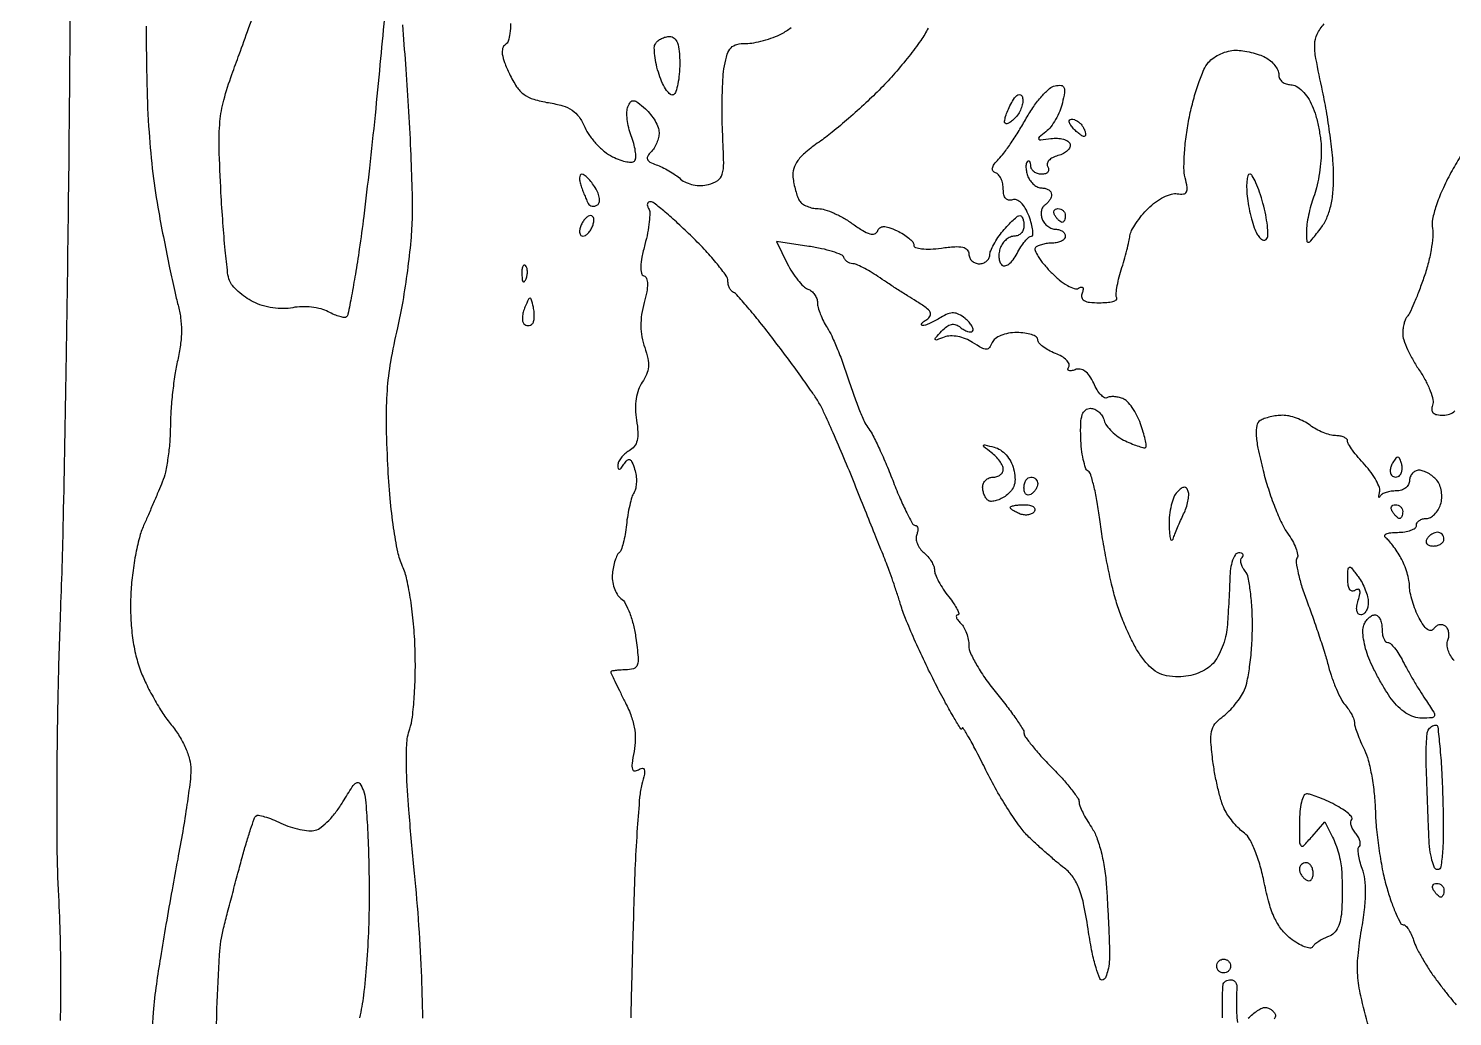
# Model space of a CAD drawing. Extents: x 0 to 102, y 0 to 135.
# Drawn here: x 67.63 to 85.13, y 98.62 to 110.76 of the extents above; entities that cross this region are included whole.
import ezdxf

# ---------------------------------------------------------------- set-up
doc = ezdxf.new("R2010")
doc.units = 0
doc.header["$MEASUREMENT"] = 0

msp = doc.modelspace()

# ---------------------------------------------------------------- linework, layer by layer
for points in [[(30.835569, 68.0607, 0.000004), (30.856286, 64.932268, 0.000002), (30.883525, 60.825814, 0.000002), (30.912326, 56.488502, 0.000002), (30.938318, 52.5789, -0.000116)], [(68.023936, 98.566149, 0.006196), (68.029837, 99.049508, 0.006154), (68.023153, 99.584579, 0.007021), (68.003268, 100.096277, -0.011046), (67.984263, 100.713251, -0.003748), (67.98318, 101.610968, -0.003725), (67.996812, 102.603184, -0.004276), (68.02499, 103.5504, 0.004266), (68.060269, 104.735459, 0.001196), (68.09516, 106.58754, 0.001206), (68.124556, 108.682187, 0.00127), (68.143256, 110.7414, -0.000256), (68.159146, 112.994377, -0.00015)], [(31.042661, 24.1956, 0.000001), (31.037549, 23.023692, 0.000001), (31.032419, 21.846099, 0.000001), (31.02793, 20.814404, 0.000005)], [(72.003955, 110.882449, 0.002277), (71.949477, 110.313796, -0.002726), (71.889198, 109.690503, -0.002371), (71.81939, 109.038143, -0.002385), (71.750601, 108.44838, -0.007022), (71.695662, 108.043682, -0.003664), (71.647267, 107.736574, -0.005645), (71.600467, 107.471754, -0.00211), (71.556851, 107.245484, -0.148771), (71.538978, 107.211978, -0.234578), (71.513328, 107.203347, -0.033873), (71.457636, 107.214867, -0.032496), (71.388988, 107.238892, -0.022447), (71.31471, 107.274454, 0.060792), (71.225145, 107.309189, 0.033573), (71.109522, 107.330397, 0.032944), (70.98768, 107.336302, 0.045019), (70.878486, 107.324527, -0.049739), (70.761748, 107.31305, -0.036846), (70.632352, 107.32278, -0.036513), (70.504288, 107.351647, -0.045669), (70.391473, 107.39749, -0.032523), (70.296679, 107.454606, -0.030786), (70.208245, 107.524503, -0.032252), (70.137898, 107.596197, -0.086471), (70.101326, 107.657358, -0.063407), (70.078326, 107.751441, -0.004116), (70.048828, 108.03165, -0.005943), (70.02031, 108.367274, -0.004394), (69.996444, 108.739137, -0.006721), (69.973391, 109.289468, -0.030161), (69.983663, 109.611568, -0.042211), (70.030849, 109.876042, -0.022829), (70.130709, 110.1915, 0.00087), (70.219921, 110.435529, 0.000391), (70.336298, 110.75637, 0.000387), (70.458736, 111.095566, 0.000527)], [(69.077326, 110.7837, 0.00609), (69.08533, 110.068292, 0.010938), (69.111884, 109.48176, 0.012909), (69.159267, 108.97337, 0.015605), (69.230865, 108.4995, 0.003008), (69.296322, 108.153895, 0.003168), (69.364848, 107.815033, 0.003031), (69.427566, 107.52354, 0.014247), (69.469366, 107.3574, -0.037535), (69.500516, 107.203683, -0.033028), (69.510148, 107.040261, -0.030829), (69.498154, 106.866199, -0.024425), (69.464519, 106.6806, 0.019229), (69.430458, 106.503175, 0.010367), (69.401491, 106.282431, 0.010311), (69.381254, 106.055967, 0.015953), (69.374068, 105.859731, -0.018818), (69.366195, 105.673854, -0.016163), (69.344264, 105.479351, -0.016463), (69.312799, 105.303981, -0.044211), (69.275511, 105.182931, -0.003235), (69.229119, 105.07123, -0.001564), (69.168368, 104.928831, -0.00155), (69.104137, 104.780835, -0.002228), (69.046263, 104.6502, 0.043087), (68.993469, 104.498724, 0.016282), (68.945219, 104.279546, 0.015986), (68.907942, 104.036448, 0.018784), (68.888709, 103.8042, 0.019214), (68.886975, 103.542777, 0.023028), (68.906109, 103.297446, 0.024794), (68.945474, 103.072794, 0.03274), (69.004591, 102.8736, 0.024543), (69.075871, 102.706422, 0.015436), (69.174521, 102.518302, 0.015492), (69.283303, 102.338798, 0.02725), (69.385533, 102.198674, -0.032609), (69.483969, 102.060673, -0.035618), (69.560431, 101.914939, -0.038556), (69.609658, 101.77349, -0.064514), (69.625835, 101.648774, -0.03124), (69.616606, 101.50089, -0.005254), (69.578329, 101.219692, -0.005732), (69.526008, 100.889743, -0.005063), (69.464063, 100.5471, 0.00291), (69.394795, 100.173147, 0.001996), (69.320359, 99.74805, 0.002012), (69.251947, 99.338039, 0.004083), (69.202074, 99.014931, 0.016622), (69.162932, 98.666084, 0.00575), (69.128996, 98.160307, 0.005705)], [(72.475801, 98.594397, 0.007597), (72.459668, 99.172948, 0.007151), (72.423022, 99.810945, 0.006864), (72.367759, 100.456438, -0.004097), (72.303939, 101.156304, -0.012893), (72.277094, 101.627102, -0.017727), (72.278494, 101.954462, -0.073273), (72.314998, 102.148438, 0.053851), (72.348269, 102.294009, 0.012502), (72.371387, 102.54432, 0.012761), (72.383495, 102.835389, 0.012186), (72.381034, 103.13121, 0.013837), (72.362398, 103.439575, 0.015819), (72.327129, 103.732891, 0.016688), (72.280439, 103.982833, 0.050972), (72.226248, 104.14641, -0.055044), (72.168766, 104.324763, -0.014716), (72.117546, 104.618952, -0.013625), (72.075339, 104.982128, -0.009437), (72.046592, 105.394641, -0.008886), (72.029298, 105.919622, -0.021718), (72.040228, 106.30613, -0.024578), (72.083313, 106.660923, -0.014772), (72.167407, 107.076769, 0.014746), (72.233139, 107.401726, 0.009705), (72.290412, 107.778923, 0.009767), (72.331876, 108.148442, 0.018539), (72.348373, 108.447328, 0.01163), (72.346659, 108.777244, 0.003816), (72.329131, 109.262759, 0.003799), (72.301461, 109.801495, 0.004288), (72.266522, 110.3184, -0.000582), (72.230371, 110.800117, -0.000805)], [(73.554149, 110.815751, -0.036695), (73.545774, 110.694503, -0.041511), (73.524282, 110.600727, -0.17716), (73.489683, 110.55605, 0.192065), (73.456895, 110.511093, 0.097608), (73.452914, 110.440095, 0.057234), (73.479205, 110.338377, 0.019427), (73.539649, 110.197819, 0.03455), (73.629068, 110.039465, 0.088567), (73.719385, 109.9444, 0.086839), (73.838136, 109.885403, 0.032332), (74.020522, 109.844003, -0.030353), (74.195166, 109.805087, -0.078643), (74.311702, 109.750664, -0.090792), (74.395889, 109.668217, -0.050557), (74.46667, 109.542778, 0.051145), (74.525036, 109.439623, 0.033812), (74.611227, 109.334056, 0.033956), (74.710087, 109.241845, 0.054578), (74.806797, 109.179354, 0.030141), (74.898804, 109.139979, 0.045063), (74.983399, 109.118014, 0.055038), (75.04984, 109.114422, 0.245052), (75.082352, 109.133761, 0.145516), (75.093713, 109.175696, 0.030662), (75.087142, 109.25215, 0.029712), (75.068088, 109.343134, 0.024372), (75.037352, 109.43759, -0.031681), (75.006925, 109.535959, -0.030486), (74.988696, 109.638653, -0.031947), (74.983995, 109.730988, -0.08858), (74.996211, 109.794605, -0.072274), (75.02859, 109.852396, -0.267082), (75.06576, 109.867841, -0.13571), (75.117421, 109.846125, -0.016966), (75.211164, 109.766904, -0.040764), (75.275233, 109.698645, -0.037441), (75.329416, 109.619007, -0.039573), (75.366786, 109.540337, -0.091344), (75.3786, 109.476208, -0.059416), (75.371384, 109.415696, -0.039027), (75.349593, 109.348914, -0.039009), (75.317668, 109.286281, -0.059075), (75.279853, 109.238293, 0.061378), (75.240033, 109.18728, 0.235456), (75.236997, 109.148289, 0.177965), (75.267371, 109.114824, 0.034634), (75.343303, 109.081614, -0.029703), (75.415415, 109.050918, -0.017126), (75.498422, 109.005993, -0.017073), (75.578949, 108.955004, -0.027277), (75.643602, 108.905532, 0.073205), (75.713361, 108.861646, 0.055324), (75.799803, 108.834445, 0.053368), (75.893529, 108.826205, 0.0568), (75.984855, 108.838371, 0.082609), (76.099039, 108.8881, 0.181496), (76.154785, 108.963582, 0.074748), (76.172772, 109.103543, 0.006811), (76.160428, 109.455829, -0.009757), (76.15352, 109.692872, -0.008979), (76.155553, 109.936666, -0.009012), (76.165187, 110.153907, -0.029138), (76.182558, 110.29725, -0.030775), (76.217478, 110.439704, -0.115144), (76.263855, 110.51864, -0.144424), (76.333968, 110.559107, -0.059216), (76.444135, 110.5722, 0.043264), (76.541703, 110.580658, 0.022614), (76.660873, 110.607078, 0.022317), (76.781503, 110.645455, 0.031678), (76.884451, 110.690933, 0.046861), (77.000222, 110.765624, 0.011889)], [(78.685224, 110.75918, -0.034497), (78.594368, 110.609437, -0.012993), (78.447834, 110.412758, -0.012799), (78.276725, 110.206237, -0.015211), (78.104544, 110.020639, -0.010894), (77.919233, 109.840706, -0.008245), (77.708423, 109.651137, -0.008346), (77.504497, 109.479647, -0.019129), (77.344016, 109.359094, 0.021821), (77.182447, 109.236358, 0.059086), (77.083501, 109.132144, 0.085609), (77.033234, 109.033344, 0.102652), (77.023329, 108.929671, 0.022142), (77.035851, 108.848793, 0.018973), (77.055987, 108.765001, 0.019397), (77.08015, 108.690228, 0.050599), (77.104825, 108.639466, 0.101525), (77.140107, 108.602041, 0.051994), (77.196697, 108.570489, 0.048625), (77.264219, 108.549042, 0.052642), (77.332819, 108.5418, -0.077706), (77.415134, 108.52893, -0.026615), (77.528318, 108.485885, -0.025709), (77.650139, 108.424304, -0.026997), (77.762948, 108.35145, 0.019587), (77.883186, 108.271251, 0.064892), (77.969889, 108.232587, 0.136661), (78.027493, 108.231537, 0.24954), (78.061218, 108.262487, -0.133025), (78.090253, 108.304592, -0.169416), (78.134003, 108.321408, -0.092106), (78.200392, 108.311212, -0.022867), (78.302896, 108.270057, -0.030777), (78.381718, 108.228109, -0.039168), (78.448316, 108.179665, -0.043458), (78.495183, 108.13198, -0.174202), (78.5088, 108.094081, 0.325166), (78.530413, 108.064361, 0.051303), (78.605379, 108.048324, 0.039332), (78.713781, 108.045113, 0.021083), (78.8472, 108.057311, -0.016061), (79.014002, 108.074251, -0.070833), (79.112307, 108.067128, -0.155348), (79.16505, 108.036789, -0.187286), (79.1856, 107.98385, 0.105938), (79.195317, 107.938503, 0.099316), (79.222877, 107.899912, 0.096179), (79.264057, 107.874043, 0.092542), (79.3125, 107.865, 0.081531), (79.361182, 107.872991, 0.089882), (79.40295, 107.896064, 0.097771), (79.431405, 107.930408, 0.118138), (79.442215, 107.97075, -0.092795), (79.453657, 108.023997, -0.025726), (79.490849, 108.101351, -0.02504), (79.542839, 108.186211, -0.023884), (79.603825, 108.26685, -0.014356), (79.668286, 108.339758, -0.01966), (79.73063, 108.401285, -0.016778), (79.784906, 108.447553, -0.169695), (79.812511, 108.4572, -0.229223), (79.831621, 108.447953, -0.073858), (79.847745, 108.419923, -0.056263), (79.858754, 108.378897, -0.037458), (79.8624, 108.3303, -0.091732), (79.853437, 108.281855, -0.095925), (79.827782, 108.240677, -0.099462), (79.789515, 108.21312, -0.106859), (79.744551, 108.2034, 0.10561), (79.695457, 108.192913, 0.066608), (79.645421, 108.161968, 0.062433), (79.602068, 108.116279, 0.067116), (79.572578, 108.062353, 0.056778), (79.557246, 108.003045, 0.056043), (79.55555, 107.941541, 0.061197), (79.566959, 107.887118, 0.114627), (79.590616, 107.849144, 0.256088), (79.627147, 107.838481, 0.108094), (79.675072, 107.86062, 0.069211), (79.727851, 107.913495, 0.038742), (79.776885, 107.990191, -0.021381), (79.825183, 108.071843, -0.029041), (79.875966, 108.14077, -0.029022), (79.92279, 108.190925, -0.192761), (79.953947, 108.2034, 0.387489), (79.971996, 108.219859, 0.053122), (79.971215, 108.275446, 0.038938), (79.955336, 108.354583, 0.021268), (79.924326, 108.448664, 0.037563), (79.879072, 108.545792, 0.069732), (79.826534, 108.614852, 0.100123), (79.772001, 108.650707, 0.189329), (79.720175, 108.651113, -0.126406), (79.674049, 108.645788, -0.181658), (79.638244, 108.66516, -0.127891), (79.615764, 108.710415, -0.051708), (79.6086, 108.779499, 0.052358), (79.601475, 108.847354, 0.058035), (79.58042, 108.909803, 0.066047), (79.549398, 108.957882, 0.136875), (79.51267, 108.982677, -0.158874), (79.481272, 109.005901, -0.213564), (79.4744, 109.040154, -0.109405), (79.496642, 109.087309, -0.03169), (79.550136, 109.14805, 0.037255), (79.615063, 109.223447, 0.010309), (79.705375, 109.351074, 0.010351), (79.801959, 109.500273, 0.010667), (79.891288, 109.651873, -0.024563), (79.981599, 109.79584, -0.028974), (80.081123, 109.92216, -0.0299), (80.175878, 110.016987, -0.132635), (80.245795, 110.051824, -0.071474), (80.318859, 110.055908, -0.278758), (80.353897, 110.030329, -0.141542), (80.360861, 109.970181, -0.017754), (80.334343, 109.840324, -0.039307), (80.301526, 109.739792, -0.031052), (80.251107, 109.637042, -0.031954), (80.191896, 109.54709, -0.064947), (80.13272, 109.48676, 0.008951), (80.048156, 109.417923, 0.390236), (80.045513, 109.396973, 0.272405), (80.068581, 109.386663, 0.006189), (80.192936, 109.40216, -0.045337), (80.273255, 109.405836, -0.05801), (80.346293, 109.393993, -0.070094), (80.401741, 109.369457, -0.17289), (80.429046, 109.335122, -0.18711), (80.42743, 109.295249, -0.099513), (80.398761, 109.254126, -0.075363), (80.347282, 109.217903, -0.051784), (80.280347, 109.192766, 0.052966), (80.214819, 109.16798, 0.091429), (80.168554, 109.132824, 0.133411), (80.148314, 109.093312, 0.192764), (80.154981, 109.055094, -0.127198), (80.165617, 109.020774, -0.189138), (80.155649, 108.991324, -0.147197), (80.125235, 108.971472, -0.071618), (80.078893, 108.9648, -0.073205), (80.028495, 108.972219, -0.087759), (79.985744, 108.993793, -0.10055), (79.957164, 109.025861, -0.132648), (79.947, 109.0635, 0.043621), (79.943948, 109.098413, 0.12791), (79.933989, 109.120196, 0.257891), (79.919425, 109.12606, 0.167382), (79.902709, 109.117909, 0.160901), (79.889328, 109.091327, 0.04919), (79.887097, 109.045794, 0.043552), (79.894607, 108.991073, 0.035758), (79.91176, 108.934609, 0.068054), (79.940953, 108.881463, 0.062725), (79.984051, 108.836434, 0.066683), (80.033914, 108.805941, 0.104296), (80.082951, 108.7956, -0.065754), (80.128003, 108.78965, -0.083055), (80.166182, 108.772215, -0.099164), (80.191719, 108.746351, -0.146367), (80.2008, 108.715993, -0.086394), (80.194855, 108.681846, -0.053381), (80.177034, 108.645082, -0.051591), (80.150843, 108.611414, -0.063334), (80.119895, 108.586384, 0.126981), (80.092584, 108.557913, 0.081026), (80.076755, 108.514588, 0.072258), (80.074484, 108.463404, 0.066719), (80.086646, 108.412191, 0.075703), (80.113673, 108.364715, 0.064693), (80.154921, 108.324481, 0.066829), (80.203537, 108.297269, 0.094485), (80.252151, 108.288, -0.070083), (80.297191, 108.281656, -0.085896), (80.335382, 108.263149, -0.100138), (80.360916, 108.235661, -0.138107), (80.37, 108.2034, -0.177615), (80.358157, 108.171114, -0.092341), (80.324439, 108.143651, -0.072432), (80.274241, 108.125058, -0.05258), (80.2149, 108.1188, 0.031676), (80.151525, 108.114781, 0.031946), (80.08935, 108.102789, 0.033689), (80.036824, 108.08528, 0.099398), (80.005295, 108.064295, 0.309193), (79.998542, 108.028345, 0.036067), (80.038816, 107.952141, 0.033263), (80.105926, 107.859082, 0.02071), (80.19595, 107.759033, 0.027794), (80.296441, 107.667071, 0.039847), (80.395642, 107.598344, 0.045524), (80.480693, 107.558797, 0.228306), (80.531486, 107.564133, -0.073317), (80.564623, 107.578425, -0.307806), (80.584043, 107.571634, -0.210999), (80.589603, 107.546922, -0.042984), (80.57689, 107.502794, 0.149709), (80.573232, 107.450009, 0.210849), (80.601168, 107.41277, 0.103151), (80.66855, 107.391484, 0.025109), (80.785638, 107.3856, 0.021828), (80.88047, 107.389742, 0.043816), (80.954215, 107.402771, 0.073221), (80.997971, 107.421718, 0.413851), (81.00323, 107.444055, -0.159435), (80.993971, 107.482328, -0.019224), (81.004259, 107.569644, -0.021305), (81.025498, 107.675325, -0.016026), (81.057465, 107.789505, 0.006778), (81.093316, 107.908999, 0.006562), (81.126319, 108.030707, 0.006502), (81.152556, 108.13854, 0.02392), (81.164969, 108.207605, -0.087827), (81.185193, 108.271797, -0.026101), (81.23762, 108.360743, -0.025308), (81.308072, 108.456282, -0.024854), (81.38822, 108.54482, -0.039332), (81.478339, 108.621775, -0.040538), (81.578526, 108.682805, -0.043898), (81.673716, 108.720642, -0.115112), (81.746642, 108.725125, 0.062851), (81.822761, 108.721905, 0.263762), (81.859179, 108.746768, 0.155522), (81.867573, 108.803297, 0.02119), (81.843112, 108.921818, -0.062047), (81.828442, 109.041496, -0.016777), (81.835238, 109.232761, -0.016716), (81.857699, 109.451129, -0.016625), (81.894727, 109.667907, -0.016112), (81.945239, 109.879215, -0.017456), (82.008107, 110.081184, -0.017206), (82.073701, 110.249757, -0.076631), (82.129804, 110.33955, -0.06656), (82.193603, 110.396238, -0.043421), (82.279846, 110.44411, -0.043151), (82.373926, 110.476725, -0.061943), (82.461374, 110.4876, -0.035281), (82.551399, 110.48124, -0.02321), (82.653482, 110.461874, -0.023368), (82.751562, 110.433606, -0.041036), (82.828962, 110.400023, -0.053689), (82.891551, 110.357326, -0.051633), (82.944531, 110.30177, -0.055878), (82.980694, 110.242369, -0.109236), (82.9926, 110.188523, 0.119119), (83.004023, 110.141257, 0.10066), (83.036236, 110.101003, 0.092233), (83.084413, 110.073971, 0.082027), (83.141148, 110.0646, -0.135694), (83.207526, 110.046248, -0.059846), (83.280117, 109.990022, -0.051707), (83.349061, 109.9063, -0.042239), (83.404834, 109.804486, -0.036017), (83.448682, 109.682364, -0.020334), (83.484886, 109.52916, -0.020214), (83.508968, 109.370849, -0.031096), (83.515667, 109.232473, -0.023088), (83.507457, 109.095732, -0.016069), (83.486136, 108.942519, -0.016246), (83.456103, 108.796531, -0.031995), (83.421181, 108.68338, 0.022434), (83.386782, 108.579039, 0.016839), (83.358043, 108.461564, 0.017108), (83.338482, 108.348983, 0.037016), (83.332881, 108.261343, 0.012943), (83.337097, 108.144473, 0.442633), (83.356423, 108.12899, 0.185146), (83.388353, 108.147448, 0.004178), (83.5002, 108.288, 0.056509), (83.573818, 108.407831, 0.044885), (83.625688, 108.550687, 0.038828), (83.656707, 108.720217, 0.024726), (83.667519, 108.920567, 0.0235), (83.658746, 109.126759, 0.009477), (83.628236, 109.406932, 0.009353), (83.583951, 109.70783, 0.011709), (83.531149, 109.984993, -0.00562), (83.449321, 110.387773, -0.053032), (83.43468, 110.563276, -0.111455), (83.464801, 110.683888, -0.060417), (83.549951, 110.811776, -0.030977)], [(85.22359, 109.180752, 0.016046), (85.108945, 108.985392, 0.018173), (85.002823, 108.772405, 0.026495), (84.926427, 108.577138, 0.029907), (84.882523, 108.412205, 0.096266), (84.881571, 108.299161, -0.069029), (84.886348, 108.194665, -0.020659), (84.865081, 108.036273, -0.020285), (84.826188, 107.858472, -0.020675), (84.773217, 107.68555, -0.007234), (84.713378, 107.523171, -0.009565), (84.653939, 107.377186, -0.007299), (84.600391, 107.257403, -0.087827), (84.571539, 107.216139, 0.096021), (84.549939, 107.184153, 0.034575), (84.531891, 107.132034, 0.032761), (84.519541, 107.070714, 0.033324), (84.5154, 107.008657, 0.084522), (84.528696, 106.930567, 0.022125), (84.57618, 106.812207, 0.021829), (84.643112, 106.680252, 0.020793), (84.72231, 106.552415, -0.026836), (84.798079, 106.426747, -0.032488), (84.854704, 106.301284, -0.034283), (84.887282, 106.192301, -0.148154), (84.882459, 106.125658, 0.100516), (84.873528, 106.07237, 0.198273), (84.890956, 106.033942, 0.142983), (84.936457, 106.010857, 0.0464), (85.012337, 106.0038, 0.083405), (85.09203, 106.017187, 0.100333), (85.157357, 106.055713, 0.091024)], [(84.09632, 98.491275, -0.011413), (84.001435, 98.868917, -0.037663), (83.963601, 99.122612, -0.042938), (83.966721, 99.361196, -0.018381), (84.009878, 99.677381, 0.014303), (84.046225, 99.928384, 0.02596), (84.059341, 100.135306, 0.031981), (84.050489, 100.303583, 0.061786), (84.0185, 100.434357, -0.024785), (83.989723, 100.523043, -0.033484), (83.973204, 100.605698, -0.035405), (83.9692, 100.672867, -0.195992), (83.982957, 100.705557, 0.192705), (83.994627, 100.732806, 0.075638), (83.989354, 100.774082, 0.060071), (83.969099, 100.822249, 0.043694), (83.93599, 100.87009, -0.044127), (83.902917, 100.917965, -0.060494), (83.882764, 100.966236, -0.07612), (83.877657, 101.007655, -0.191323), (83.889496, 101.035096, 0.373204), (83.89148, 101.062991, 0.051827), (83.848775, 101.109114, 0.039029), (83.776666, 101.163057, 0.021754), (83.681463, 101.217662, 0.012815), (83.576382, 101.268632, 0.01473), (83.473546, 101.311691, 0.013904), (83.384787, 101.343015, 0.078023), (83.335201, 101.3508, 0.294441), (83.300835, 101.328641, 0.044489), (83.272485, 101.247593, 0.038052), (83.252829, 101.134102, 0.023861), (83.2464, 100.999455, 0.003981), (83.248305, 100.76015, 0.182679), (83.266112, 100.715214, 0.433746), (83.298985, 100.714767, 0.012864), (83.402475, 100.828067), (83.558551, 101.008024), (83.653967, 100.819862, -0.031024), (83.691661, 100.732486, -0.018657), (83.725898, 100.624844, -0.018651), (83.75204, 100.514846, -0.03077), (83.764849, 100.4202, -0.011601), (83.769868, 100.319489, -0.005469), (83.771907, 100.189282, -0.005416), (83.771073, 100.052829, -0.007604), (83.767157, 99.931095, -0.037718), (83.752081, 99.808898, -0.063485), (83.719138, 99.711118, -0.079254), (83.669807, 99.640527, -0.112779), (83.60595, 99.598866, 0.028457), (83.545689, 99.572649, 0.026189), (83.487041, 99.539098, 0.027131), (83.437973, 99.503603, 0.073904), (83.409054, 99.472108, -0.280445), (83.374872, 99.456484, -0.061149), (83.309198, 99.472574, -0.046941), (83.226512, 99.513152, -0.029128), (83.137712, 99.574989, -0.060958), (83.027365, 99.685974, -0.054949), (82.942515, 99.82407, -0.042814), (82.87463, 100.006862, -0.018943), (82.815336, 100.25768, 0.02056), (82.765937, 100.463668, 0.025998), (82.702764, 100.649027, 0.027189), (82.6346, 100.795785, 0.116506), (82.571355, 100.867728, -0.039658), (82.509411, 100.919581, -0.022054), (82.442213, 100.991645, -0.021877), (82.380247, 101.071057, -0.032845), (82.334081, 101.145817, -0.047214), (82.294418, 101.24144, -0.013767), (82.251669, 101.39513, -0.013703), (82.212857, 101.571711, -0.014269), (82.184365, 101.747792, -0.013743), (82.159475, 101.985333, -0.06866), (82.167512, 102.118707, -0.114739), (82.209071, 102.210346, -0.075069), (82.292984, 102.291176, 0.038508), (82.363695, 102.349991, 0.022106), (82.439795, 102.430735, 0.021986), (82.509509, 102.519159, 0.033955), (82.560835, 102.601798, 0.071431), (82.60096, 102.713353, 0.016315), (82.634987, 102.911544, 0.016554), (82.659399, 103.144758, 0.015447), (82.669067, 103.384533, 0.014882), (82.664305, 103.618455, 0.018809), (82.645349, 103.833977, 0.017127), (82.616945, 104.010442, 0.125371), (82.58054, 104.087118, -0.050853), (82.54867, 104.134604, -0.06661), (82.530453, 104.183523, -0.082362), (82.52792, 104.226354, -0.17169), (82.542134, 104.256134, 0.113033), (82.555411, 104.277298, 0.253554), (82.552455, 104.295448, 0.172529), (82.533093, 104.307885, 0.057388), (82.4991, 104.3118, 0.255147), (82.459691, 104.29029, 0.060945), (82.426085, 104.22068, 0.046771), (82.40173, 104.118765, 0.027975), (82.391126, 103.99455, -0.003862), (82.385886, 103.852811, -0.002489), (82.377727, 103.688622, -0.002501), (82.368143, 103.528094, -0.004707), (82.358536, 103.398592, -0.041257), (82.338635, 103.279756, -0.030787), (82.298089, 103.153155, -0.031451), (82.244595, 103.037851, -0.059646), (82.185499, 102.954442, -0.067597), (82.105339, 102.88689, -0.048932), (82.000945, 102.834194, -0.046434), (81.882011, 102.800396, -0.046052), (81.758549, 102.789, -0.047115), (81.614417, 102.802612, -0.080672), (81.501197, 102.843853, -0.074919), (81.40136, 102.921316, -0.035663), (81.297587, 103.047031, -0.034771), (81.218136, 103.176834, -0.015264), (81.13056, 103.358491, -0.015021), (81.049007, 103.557651, -0.019468), (80.986994, 103.744981, -0.014231), (80.933623, 103.952016, -0.007322), (80.878017, 104.213946, -0.007272), (80.82863, 104.485348, -0.010901), (80.794152, 104.723698, 0.012149), (80.763197, 104.933982, 0.017012), (80.724641, 105.119911, 0.013369), (80.683959, 105.269679, 0.171257), (80.650176, 105.315898, -0.165568), (80.619128, 105.357402, -0.024881), (80.591566, 105.459231, -0.025679), (80.570477, 105.587262, -0.019631), (80.560174, 105.72885, -0.016906), (80.560249, 105.906224, -0.071046), (80.578865, 106.010854, -0.14498), (80.617781, 106.067025, -0.170873), (80.678503, 106.0884, -0.104514), (80.731216, 106.07726, -0.075842), (80.781929, 106.044902, -0.072036), (80.822982, 105.996911, -0.077162), (80.847564, 105.940322, 0.094637), (80.878174, 105.876052, 0.041944), (80.940167, 105.804946, 0.03953), (81.020571, 105.738464, 0.042762), (81.10843, 105.687409, 0.014046), (81.195563, 105.649243, 0.021323), (81.273454, 105.621504, 0.017135), (81.337051, 105.604231, 0.259698), (81.358268, 105.610268, 0.241776), (81.365351, 105.632305, 0.013052), (81.351128, 105.706419, 0.017996), (81.327893, 105.796778, 0.011938), (81.29507, 105.898699, 0.034548), (81.250796, 106.002116, 0.035626), (81.193094, 106.097342, 0.038057), (81.131278, 106.171922, 0.109491), (81.075554, 106.208792, 0.03972), (81.021566, 106.224727, 0.039725), (80.965739, 106.231923, 0.042723), (80.916161, 106.230108, 0.108316), (80.882336, 106.218227, -0.285312), (80.850528, 106.2183, -0.066953), (80.807654, 106.253819, -0.04946), (80.761397, 106.315123, -0.030019), (80.718804, 106.395449, 0.040716), (80.667846, 106.486784, 0.087069), (80.612157, 106.544909, 0.120361), (80.552702, 106.569594, 0.13083), (80.49054, 106.562966, -0.037454), (80.442456, 106.548536, -0.159234), (80.412975, 106.551469, -0.327233), (80.403148, 106.568501, -0.111559), (80.412997, 106.597127, 0.241901), (80.416025, 106.635432, 0.096695), (80.385946, 106.680493, 0.066464), (80.327398, 106.725623, 0.04018), (80.248191, 106.763265, -0.032681), (80.165278, 106.801156, -0.042204), (80.095224, 106.846889, -0.047927), (80.046182, 106.89336, -0.181071), (80.0316, 106.932306, 0.252807), (80.013612, 106.965609, 0.06367), (79.956266, 106.993534, 0.049464), (79.873386, 107.01269, 0.032084), (79.775145, 107.019, 0.042364), (79.670829, 107.010146, 0.05436), (79.578263, 106.983731, 0.064158), (79.508049, 106.94402, 0.141311), (79.471214, 106.895281, -0.066782), (79.437647, 106.833803, -0.240925), (79.398953, 106.814399, -0.128163), (79.342518, 106.829591, -0.015538), (79.23199, 106.8972, 0.048798), (79.144209, 106.943181, 0.050033), (79.049907, 106.970811, 0.053787), (78.959395, 106.977846, 0.084325), (78.883042, 106.962515, -0.006976), (78.788447, 106.927722, -0.390747), (78.772571, 106.934556, -0.293781), (78.775609, 106.954361, -0.005391), (78.849971, 107.036712, -0.044959), (78.913551, 107.094266, -0.11262), (78.970322, 107.119723, -0.138074), (79.025068, 107.11549, -0.083699), (79.081894, 107.08306, 0.040607), (79.126266, 107.052415, 0.056725), (79.17045, 107.033215, 0.071397), (79.207948, 107.027392, 0.201902), (79.231989, 107.037189, 0.268504), (79.238474, 107.061493, 0.069849), (79.221968, 107.100173, 0.051752), (79.187443, 107.145946, 0.032121), (79.138475, 107.192205, 0.0495), (79.063055, 107.243119, 0.11407), (78.997453, 107.261115, 0.108237), (78.928392, 107.248899, 0.041911), (78.841478, 107.20426, -0.0169), (78.775032, 107.165822, -0.019019), (78.708668, 107.133549, -0.018625), (78.650571, 107.110524, -0.090281), (78.615698, 107.104895, -0.280038), (78.603318, 107.112763, -0.272854), (78.604417, 107.127561, -0.0762), (78.627215, 107.151594, -0.023778), (78.668008, 107.180234, 0.124254), (78.709785, 107.224279, 0.263448), (78.709627, 107.269774, 0.109106), (78.660497, 107.324014, 0.017752), (78.541108, 107.402566, -0.004189), (78.431148, 107.470715, -0.002509), (78.301584, 107.553436, -0.002512), (78.173453, 107.637064, -0.004367), (78.068076, 107.707928, 0.015078), (77.974378, 107.768064, 0.017932), (77.882399, 107.81886, 0.016934), (77.802665, 107.855898, 0.100585), (77.757876, 107.865, -0.08649), (77.724812, 107.870762, -0.067423), (77.692403, 107.887625, -0.067184), (77.665538, 107.912579, -0.084475), (77.6487, 107.94202, 0.209832), (77.616818, 107.975253, 0.021123), (77.511278, 108.013808, 0.023647), (77.375768, 108.049962, 0.016622), (77.220479, 108.078251), (76.820458, 108.137463), (76.95483, 107.868107, 0.025644), (77.014917, 107.761692, 0.027556), (77.084276, 107.664618, 0.028548), (77.15262, 107.588642, 0.104058), (77.206801, 107.553624, -0.081513), (77.251757, 107.52734, -0.065735), (77.289855, 107.486261, -0.066478), (77.315612, 107.437235, -0.087969), (77.3244, 107.387672, 0.068601), (77.332568, 107.328421, 0.024499), (77.359718, 107.247298, 0.023768), (77.398612, 107.160082, 0.025878), (77.444631, 107.079473, -0.035595), (77.500546, 106.976961, -0.010151), (77.572492, 106.810459, -0.010166), (77.646267, 106.618683, -0.010616), (77.711066, 106.4268, 0.010469), (77.774305, 106.239357, 0.011564), (77.843406, 106.060905, 0.011004), (77.909113, 105.9116, 0.056549), (77.956277, 105.8346, -0.049522), (78.006372, 105.75533, -0.007883), (78.086167, 105.589657, -0.008667), (78.174009, 105.390691, -0.007492), (78.259427, 105.17895, 0.00959), (78.342172, 104.97629, 0.014976), (78.421893, 104.80552, 0.009093), (78.493725, 104.669178, 0.273454), (78.525831, 104.6502, -0.220107), (78.545891, 104.64092, -0.135858), (78.557024, 104.616905, -0.086032), (78.556747, 104.580287, -0.046831), (78.544595, 104.536854, 0.116874), (78.537679, 104.485439, 0.069043), (78.552284, 104.424928, 0.063044), (78.585105, 104.364941, 0.062963), (78.63185, 104.314995, -0.042643), (78.681878, 104.265706, -0.039623), (78.724192, 104.207475, -0.042085), (78.753336, 104.149394, -0.095527), (78.7626, 104.10135, 0.099791), (78.77363, 104.046634, 0.02326), (78.814106, 103.961621, 0.023086), (78.870823, 103.866363, 0.020833), (78.93794, 103.773309, -0.017093), (79.000651, 103.68772, -0.034967), (79.042575, 103.61588, -0.055931), (79.060476, 103.566315, -0.484798), (79.04792, 103.5504, 0.284991), (79.032789, 103.541013, 0.203346), (79.031581, 103.520579, 0.080435), (79.049531, 103.48793, 0.030554), (79.08408, 103.44888, -0.069561), (79.122991, 103.397322, -0.03895), (79.155778, 103.325781, -0.038006), (79.178133, 103.246823, -0.050024), (79.1856, 103.172379, 0.109642), (79.206197, 103.07958, 0.022), (79.285005, 102.928505, 0.022274), (79.394455, 102.757504, 0.019181), (79.524, 102.587888, -0.008769), (79.653637, 102.425284, -0.012353), (79.762995, 102.275555, -0.008608), (79.848204, 102.147991, -0.143903), (79.8624, 102.099686, 0.159506), (79.877576, 102.053325, 0.011239), (79.961805, 101.943708, 0.014991), (80.071168, 101.815859, 0.010699), (80.2008, 101.679197, -0.01168), (80.330422, 101.542007, -0.016108), (80.439795, 101.412542, -0.012707), (80.523243, 101.301357, -0.155852), (80.5392, 101.251409, 0.096209), (80.548287, 101.20462, 0.018131), (80.583962, 101.124714, 0.018778), (80.633246, 101.033139, 0.016235), (80.691583, 100.94086, -0.060888), (80.755628, 100.816196, -0.026501), (80.810734, 100.63803, -0.024419), (80.852611, 100.42946, -0.021489), (80.876177, 100.2087, -0.002201), (80.888933, 99.992657, -0.001841), (80.900618, 99.763228, -0.001857), (80.909751, 99.553351, -0.005086), (80.914145, 99.405, -0.026869), (80.910149, 99.28853, -0.035238), (80.893358, 99.183454, -0.037952), (80.86766, 99.101764, -0.18365), (80.8353, 99.0666, -0.4336), (80.796119, 99.081107, -0.025506), (80.748004, 99.214192, -0.024623), (80.699758, 99.405794, -0.0122), (80.656576, 99.652836, 0.012092), (80.599783, 99.978169, 0.040988), (80.540494, 100.185174, 0.062737), (80.465103, 100.327825, 0.075523), (80.360476, 100.437411, -0.010193), (80.266418, 100.513188, -0.004921), (80.148956, 100.613822, -0.004878), (80.028539, 100.72115, -0.00698), (79.924032, 100.818843, -0.044753), (79.814197, 100.945168, -0.013849), (79.6721, 101.153522, -0.013728), (79.525383, 101.396412, -0.014684), (79.395645, 101.641668, 0.005335), (79.282752, 101.865088, 0.010671), (79.187905, 102.038753, 0.010404), (79.115705, 102.158648, 0.749355), (79.101184, 102.1545, -0.745907), (79.086108, 102.150122, -0.009078), (79.005146, 102.281136, -0.010153), (78.900062, 102.466786, -0.005149), (78.775006, 102.7044, -0.00772), (78.642777, 102.972143, -0.007058), (78.514746, 103.251921, -0.007075), (78.407479, 103.504991, -0.022773), (78.346291, 103.6773, 0.004221), (78.301733, 103.819267, 0.003764), (78.253094, 103.965997, 0.003778), (78.207382, 104.097234, 0.011674), (78.173775, 104.1849, -0.001568), (78.130588, 104.291083, -0.000164), (78.030157, 104.540484, -0.000203), (77.91074, 104.837661, -0.000163), (77.782368, 105.1578, 0.004118), (77.649787, 105.481011, 0.00472), (77.517671, 105.787541, 0.00427), (77.401008, 106.045364, 0.026828), (77.333402, 106.173, 0.017296), (77.258598, 106.288343, 0.003659), (77.119796, 106.483905, 0.003827), (76.955379, 106.708359, 0.003624), (76.784568, 106.9344, 0.005055), (76.617925, 107.147143, 0.007356), (76.466357, 107.331051, 0.004051), (76.335399, 107.482761, 0.116252), (76.293665, 107.5125, -0.118909), (76.267228, 107.531548, -0.063288), (76.244888, 107.5654, -0.057491), (76.229739, 107.607947, -0.056862), (76.2246, 107.652986, 0.15817), (76.203605, 107.717695, 0.013331), (76.095437, 107.858766, 0.016671), (75.953321, 108.02273, 0.012105), (75.784897, 108.195836, 0.007723), (75.611129, 108.360813, 0.011341), (75.452945, 108.499922, 0.006858), (75.317337, 108.610693, 0.169396), (75.272304, 108.6264, 0.140151), (75.248789, 108.619677, 0.191233), (75.23583, 108.602122, 0.138149), (75.236272, 108.575398, 0.065711), (75.250494, 108.543752, -0.143866), (75.264913, 108.491204, -0.021205), (75.258191, 108.379995, -0.022463), (75.238221, 108.245765, -0.017607), (75.204968, 108.102341, 0.016311), (75.167891, 107.944281, 0.041844), (75.154522, 107.827678, 0.064143), (75.162184, 107.749412, 0.261567), (75.193155, 107.715315, -0.233728), (75.224741, 107.684008, -0.081041), (75.23583, 107.618972, -0.049991), (75.226747, 107.521302, -0.019194), (75.195496, 107.388443, 0.031985), (75.164862, 107.241442, 0.038409), (75.155728, 107.100512, 0.040036), (75.168242, 106.964996, 0.040851), (75.202179, 106.83415, -0.030476), (75.239857, 106.700353, -0.070897), (75.247334, 106.596685, -0.082221), (75.225458, 106.504759, -0.053378), (75.172554, 106.408914, 0.067413), (75.125452, 106.317637, 0.048053), (75.097432, 106.205915, 0.043354), (75.08941, 106.078855, 0.034331), (75.102092, 105.941755, -0.025223), (75.118525, 105.793568, -0.074787), (75.109428, 105.691956, -0.108764), (75.074162, 105.619921, -0.09747), (75.010694, 105.565969, 0.050937), (74.957356, 105.528532, 0.050242), (74.912416, 105.480928, 0.054717), (74.881908, 105.430821, 0.11306), (74.872295, 105.386246, 0.059075), (74.877264, 105.348465, 0.400394), (74.891792, 105.33935, 0.181421), (74.913994, 105.35328, 0.021747), (74.947647, 105.401628, -0.051661), (74.987547, 105.452219, -0.321961), (75.018204, 105.457696, -0.185613), (75.046318, 105.427972, -0.020804), (75.078712, 105.338935, -0.043601), (75.095804, 105.262567, -0.039371), (75.100202, 105.181703, -0.041598), (75.092287, 105.108363, -0.090978), (75.071815, 105.055912, 0.064258), (75.04516, 104.997053, 0.016346), (75.017735, 104.895678, 0.016391), (74.993809, 104.776877, 0.015933), (74.977454, 104.655639, -0.016824), (74.961465, 104.538694, -0.021773), (74.93857, 104.432864, -0.020186), (74.912612, 104.348038, -0.147818), (74.887849, 104.314135, 0.125524), (74.86346, 104.283639, 0.027737), (74.839095, 104.220711, 0.027174), (74.81838, 104.14272, 0.023251), (74.804937, 104.058775, 0.059232), (74.805466, 103.971145, 0.052286), (74.826199, 103.882133, 0.055247), (74.862838, 103.805047, 0.096636), (74.910685, 103.753351, -0.114792), (74.964202, 103.691193, -0.03061), (75.017956, 103.571164, -0.029361), (75.063872, 103.423333, -0.026563), (75.093997, 103.266125, -0.009606), (75.121771, 103.02983, -0.10298), (75.111478, 102.934396, -0.242601), (75.065571, 102.88879, -0.076676), (74.967099, 102.8736, 0.012687), (74.897822, 102.871842, 0.020888), (74.83948, 102.866429, 0.016187), (74.794289, 102.858827, 0.357051), (74.7864, 102.849188, 0.109732), (74.790275, 102.831742, 0.00156), (74.836205, 102.734257, 0.004242), (74.890969, 102.621436, 0.002773), (74.955949, 102.492215, -0.02779), (75.030972, 102.322357, -0.044359), (75.07353, 102.169589, -0.048627), (75.086195, 102.022426, -0.043557), (75.07114, 101.869897, 0.012338), (75.04752, 101.724253, 0.094102), (75.051081, 101.655242, 0.343365), (75.077885, 101.634003, 0.141472), (75.125429, 101.647289, -0.100742), (75.17335, 101.664932, -0.390228), (75.197357, 101.648784, -0.112191), (75.197977, 101.592901, -0.012713), (75.167989, 101.469168, 0.044328), (75.140362, 101.312547, 0.0045), (75.111279, 100.935604, 0.005603), (75.085651, 100.484889, 0.004437), (75.067736, 99.9972, 0.000095), (75.054397, 99.51498, 0.000131), (75.042592, 99.081141, 0.000083), (75.032825, 98.716419, 0.001553), (75.030119, 98.6013, 0.005489)], [(85.150143, 102.988171, -0.062361), (85.105273, 103.045886, -0.058137), (85.07474, 103.114232, -0.062284), (85.062362, 103.182416, -0.105789), (85.071311, 103.239457, 0.06946), (85.083256, 103.291005, 0.073531), (85.080258, 103.34282, 0.081449), (85.063285, 103.386956, 0.122497), (85.034613, 103.416323, 0.108378), (84.997996, 103.429179, 0.099685), (84.958166, 103.426108, 0.095497), (84.921256, 103.40754, 0.090423), (84.893059, 103.37628, -0.256914), (84.860747, 103.358024, -0.168814), (84.819259, 103.371918, -0.079324), (84.769965, 103.42432, -0.029497), (84.718013, 103.51147, -0.024994), (84.672834, 103.610345, -0.020869), (84.634666, 103.71932, -0.021376), (84.608156, 103.822107, -0.052466), (84.6, 103.899618, 0.049628), (84.592532, 103.974672, 0.023796), (84.568936, 104.068675, 0.023321), (84.534743, 104.16529, 0.030731), (84.49425, 104.249498, 0.01777), (84.447552, 104.32649, 0.016853), (84.394713, 104.40138, 0.01708), (84.343519, 104.464389, 0.055232), (84.3039, 104.500855, -0.296886), (84.295128, 104.52416, -0.24172), (84.312492, 104.545132, -0.074902), (84.368002, 104.559623, -0.025073), (84.45195, 104.564305, 0.034565), (84.541059, 104.570971, 0.052525), (84.616259, 104.590071, 0.068254), (84.667975, 104.617654, 0.240619), (84.6846, 104.6502, -0.141874), (84.693942, 104.682461, -0.099744), (84.720202, 104.709949, -0.084602), (84.759473, 104.728465, -0.068054), (84.805799, 104.7348, 0.125394), (84.856238, 104.747652, 0.069623), (84.907549, 104.785695, 0.06239), (84.95193, 104.84181, 0.059373), (84.981989, 104.90806, 0.065242), (84.995474, 104.98344, 0.051047), (84.990878, 105.066509, 0.052308), (84.970008, 105.144397, 0.081783), (84.935031, 105.20416, 0.049633), (84.887412, 105.251163, 0.041905), (84.828796, 105.290916, 0.043803), (84.768566, 105.318148, 0.08447), (84.716541, 105.327, 0.108083), (84.672078, 105.317275, 0.099644), (84.634234, 105.289723, 0.09558), (84.608859, 105.248547, 0.090674), (84.6, 105.2001, -0.12694), (84.587512, 105.151705, -0.100762), (84.552368, 105.110477, -0.089679), (84.499798, 105.082762, -0.076722), (84.43785, 105.0732, 0.036139), (84.373181, 105.06852, 0.041564), (84.312908, 105.054562, 0.046007), (84.265005, 105.034161, 0.142535), (84.240216, 105.00975, -0.072217), (84.229224, 104.995414, -0.604888), (84.22325, 104.997365, -0.09022), (84.2235, 105.017129, -0.013008), (84.23229, 105.056687, 0.149874), (84.229252, 105.114078, 0.036652), (84.189882, 105.201372, 0.034289), (84.127822, 105.299159, 0.02841), (84.049224, 105.394222, -0.013073), (83.968558, 105.485913, -0.017406), (83.900471, 105.573539, -0.014752), (83.849302, 105.648935, -0.142645), (83.8386, 105.685686, 0.211007), (83.827644, 105.71049, 0.078654), (83.79511, 105.731898, 0.060341), (83.747231, 105.746943, 0.041463), (83.69055, 105.752691, -0.062288), (83.622089, 105.762519, -0.029757), (83.53775, 105.791077, -0.02894), (83.452017, 105.831843, -0.036476), (83.37828, 105.879591, 0.043563), (83.302652, 105.927058, 0.031264), (83.211135, 105.966933, 0.031777), (83.118478, 105.994066, 0.057257), (83.03988, 106.002505, 0.031403), (82.965779, 105.997292, 0.025211), (82.887168, 105.98271, 0.025878), (82.815664, 105.961716, 0.057305), (82.764602, 105.936937, 0.199933), (82.722773, 105.877069, 0.068516), (82.714321, 105.769434, 0.037443), (82.737091, 105.599627, 0.009193), (82.800418, 105.324883, 0.016426), (82.864916, 105.09869, 0.01536), (82.945434, 104.872033, 0.015543), (83.029319, 104.675351, 0.049516), (83.101829, 104.552493, -0.029291), (83.161178, 104.460623, -0.038588), (83.203455, 104.37032, -0.042825), (83.225185, 104.293338, -0.187942), (83.216791, 104.247735, 0.180646), (83.206025, 104.193547, 0.016677), (83.232946, 104.05699, 0.019817), (83.278271, 103.891697, 0.014244), (83.341347, 103.710942, -0.006398), (83.414524, 103.511365, -0.004743), (83.490468, 103.289034, -0.004795), (83.558167, 103.077748, -0.01077), (83.604523, 102.9159, 0.019436), (83.647062, 102.776548, 0.018159), (83.701161, 102.637671, 0.018484), (83.758209, 102.517967, 0.057133), (83.808404, 102.443939, -0.028604), (83.852338, 102.38648, -0.028512), (83.889479, 102.324322, -0.029743), (83.91547, 102.266449, -0.090911), (83.9232, 102.224286, 0.074586), (83.93039, 102.176356, 0.013704), (83.959059, 102.091326, 0.01445), (83.998541, 101.992908, 0.012701), (84.045274, 101.892548, -0.052833), (84.093131, 101.763703, -0.018396), (84.135092, 101.569952, -0.018035), (84.165949, 101.351657, -0.020053), (84.179614, 101.1393, 0.019145), (84.193785, 100.912646, 0.012181), (84.226769, 100.650338, 0.012235), (84.271773, 100.39419, 0.022132), (84.32292, 100.18755, 0.013059), (84.378013, 100.01733, 0.020227), (84.435243, 99.873869, 0.015453), (84.488932, 99.762988, 0.279172), (84.52128, 99.7434, -0.201352), (84.551225, 99.730831, -0.046499), (84.586499, 99.687485, -0.040887), (84.620801, 99.625933, -0.030137), (84.648772, 99.55305, 0.040245), (84.686727, 99.459821, 0.013869), (84.755893, 99.331636, 0.013679), (84.840304, 99.193928, 0.015434), (84.928941, 99.0666, 0.005195), (85.017476, 98.949989, 0.006645), (85.101539, 98.844548, 0.005251), (85.173909, 98.758076, 0.054923)], [(69.927663, 97.773845, -0.005999), (69.947001, 98.709437, -0.006896), (69.977953, 99.375225, -0.046593), (70.028327, 99.7011, -0.001683), (70.078052, 99.89596, -0.000927), (70.140122, 100.134008, -0.000924), (70.203979, 100.375246, -0.001481), (70.259458, 100.580831, -0.005706), (70.310246, 100.758824, -0.008136), (70.359703, 100.91557, -0.004948), (70.404513, 101.04563, -0.111383), (70.425601, 101.079001, -0.24621), (70.455807, 101.08843, -0.02404), (70.53273, 101.070556, -0.026074), (70.627539, 101.038239, -0.017594), (70.732106, 100.992064, 0.031906), (70.845143, 100.945965, 0.029951), (70.965521, 100.913483, 0.031304), (71.075742, 100.897829, 0.083764), (71.154489, 100.904827, 0.104182), (71.22738, 100.941249, 0.031699), (71.319485, 101.024406, 0.030217), (71.413461, 101.133162, 0.028816), (71.495264, 101.254133, -0.007631), (71.608167, 101.437363, -0.124996), (71.660253, 101.486335, -0.386537), (71.701568, 101.476582, -0.055623), (71.746115, 101.3931, -0.074835), (71.772824, 101.27885, -0.00574), (71.794585, 100.962962, -0.007774), (71.810426, 100.583774, -0.005848), (71.816482, 100.1664, -0.009036), (71.809386, 99.701417, -0.010511), (71.785366, 99.259912, -0.011297), (71.747736, 98.877027, -0.028447), (71.698292, 98.6013, -0.00309)], [(82.300621, 98.6013, -0.002212), (82.300903, 98.735532, -0.002845), (82.302411, 98.858933, -0.002179), (82.304713, 98.962316, -0.024636), (82.307818, 99.00315, -0.129617), (82.317576, 99.027374, -0.087074), (82.339396, 99.047962, -0.077034), (82.369758, 99.061845, -0.068885), (82.404109, 99.0666, -0.124261), (82.436691, 99.058375, -0.116034), (82.462443, 99.035536, -0.103799), (82.477243, 99.001235, -0.082595), (82.478685, 98.96085, 0.021784), (82.474062, 98.906955, 0.007435), (82.471931, 98.828474, 0.007375), (82.472146, 98.741652, 0.008442), (82.474976, 98.658707, 0.013841), (82.484118, 98.542755, 0.267829)], [(82.617943, 98.595257, -0.025233), (82.67424, 98.646142, -0.028134), (82.733443, 98.689148, -0.029116), (82.787446, 98.719623, -0.114383), (82.82445, 98.7282, -0.087325), (82.856049, 98.722639, -0.053346), (82.890154, 98.705953, -0.051436), (82.921461, 98.681435, -0.062596), (82.944821, 98.652465, -0.187696), (82.951009, 98.618937, -0.113296), (82.934532, 98.581458, -0.083055)]]:
    msp.add_lwpolyline(points, format="xyb")
for points in [[(75.510493, 110.6568, -0.188582), (75.565102, 110.635444, -0.119231), (75.603517, 110.577806, -0.066415), (75.62585, 110.476944, -0.02132), (75.6324, 110.323393, -0.021676), (75.62671, 110.192205, -0.02862), (75.609552, 110.073803, -0.028671), (75.584841, 109.980337, -0.177177), (75.554618, 109.941914, -0.320948), (75.517853, 109.944401, -0.066454), (75.471064, 109.994685, -0.047336), (75.422358, 110.079339, -0.027186), (75.379403, 110.189067, -0.023008), (75.346016, 110.308418, -0.027908), (75.32625, 110.422907, -0.028404), (75.320643, 110.518874, -0.139685), (75.335278, 110.570546, -0.086846), (75.364639, 110.603565, -0.053365), (75.408737, 110.631463, -0.051516), (75.459908, 110.650403, -0.062974)], [(79.842273, 109.91348, -0.099898), (79.848518, 109.862805, -0.052006), (79.837043, 109.799903, -0.048775), (79.811096, 109.735283, -0.053406), (79.773743, 109.679011, -0.030295), (79.73095, 109.633379, -0.049108), (79.688933, 109.600851, -0.065404), (79.653612, 109.58465, -0.278053), (79.63199, 109.59001, -0.240789), (79.62364, 109.615826, -0.031159), (79.636818, 109.674188, -0.030752), (79.662754, 109.74617, -0.02102), (79.700521, 109.824479, -0.025951), (79.747842, 109.902837, -0.104114), (79.787889, 109.941526, -0.278487), (79.818995, 109.942068, -0.182817)], [(80.446272, 109.6416, -0.09137), (80.482113, 109.634995, -0.053114), (80.521231, 109.615095, -0.050715), (80.557496, 109.585885, -0.059523), (80.584979, 109.551371, -0.035542), (80.604154, 109.514764, -0.048561), (80.615661, 109.479382, -0.058346), (80.618623, 109.450103, -0.201491), (80.611121, 109.433004, -0.297152), (80.592747, 109.429622, -0.045304), (80.558157, 109.447902, -0.03842), (80.516364, 109.479906, -0.023968), (80.472415, 109.523233, -0.036357), (80.436213, 109.568746, -0.09576), (80.419737, 109.60683, -0.218285), (80.424933, 109.630914, -0.236389)], [(74.430305, 108.9648, 0.280245), (74.411039, 108.953081, 0.104826), (74.402281, 108.92131, 0.065115), (74.405631, 108.873513, 0.035489), (74.4214, 108.81675, 0.006351), (74.444148, 108.755314, 0.005958), (74.468923, 108.693146, 0.00594), (74.49221, 108.638527, 0.020337), (74.50919, 108.60387, 0.124244), (74.52853, 108.582837, 0.107322), (74.556606, 108.572067, 0.096332), (74.589242, 108.57336, 0.080647), (74.621313, 108.586642, 0.19698), (74.643728, 108.617499, 0.090673), (74.64668, 108.667969, 0.066906), (74.630087, 108.731349, 0.04217), (74.595117, 108.799522, 0.02486), (74.551083, 108.8628, 0.031591), (74.504126, 108.91625, 0.032933), (74.460589, 108.954509, 0.165262)], [(82.637241, 108.9648, 0.340501), (82.613728, 108.946688, 0.040527), (82.601367, 108.877594, 0.035017), (82.598872, 108.781743, 0.020841), (82.608645, 108.66793, 0.01719), (82.628827, 108.544224, 0.015578), (82.65801, 108.418024, 0.015816), (82.691226, 108.306725, 0.047171), (82.72332, 108.234066, 0.049497), (82.756119, 108.18705, 0.10262), (82.791361, 108.159798, 0.171411), (82.822933, 108.156177, 0.200601), (82.84729, 108.173612, 0.147514), (82.860502, 108.223147, 0.019525), (82.852683, 108.332633, 0.021258), (82.832283, 108.465046, 0.016369), (82.79922, 108.607476, 0.016307), (82.757845, 108.744403, 0.024892), (82.712296, 108.859836, 0.022096), (82.668174, 108.946742, 0.270529)], [(80.280407, 108.5418, -0.093332), (80.314607, 108.53536, -0.09642), (80.343682, 108.516949, -0.099167), (80.363142, 108.48948, -0.105053), (80.37, 108.4572, -0.042167), (80.367264, 108.424811, -0.061769), (80.359041, 108.397451, -0.081139), (80.346959, 108.378899, -0.210953), (80.332693, 108.3726, -0.151918), (80.314865, 108.378145, -0.038439), (80.290986, 108.397451, -0.035638), (80.265857, 108.424817, -0.029505), (80.2431, 108.4572, -0.082592), (80.229859, 108.489526, -0.161196), (80.232491, 108.516949, -0.182303), (80.250379, 108.535177, -0.108972)], [(74.538996, 108.4572, 0.142471), (74.507541, 108.448052, 0.060245), (74.473211, 108.419923, 0.052856), (74.441435, 108.378846, 0.046632), (74.417406, 108.3303, 0.049166), (74.404048, 108.281682, 0.08982), (74.404427, 108.240677, 0.13955), (74.417938, 108.213795, 0.209945), (74.441604, 108.2034, 0.142471), (74.473059, 108.212548, 0.060245), (74.507389, 108.240677, 0.052856), (74.539165, 108.281754, 0.046632), (74.563194, 108.3303, 0.049166), (74.576552, 108.378918, 0.08982), (74.576173, 108.419923, 0.13955), (74.562662, 108.446805, 0.209945)], [(73.737713, 107.842087, 0.296942), (73.719197, 107.845997, 0.208169), (73.703576, 107.830554, 0.077125), (73.694209, 107.789947, 0.028489), (73.693279, 107.73105, 0.018894), (73.698274, 107.667911, 0.168741), (73.71023, 107.643228, 0.470617), (73.725648, 107.644687, 0.054073), (73.744391, 107.679937, 0.051402), (73.757592, 107.726203, 0.05415), (73.760758, 107.773372, 0.060344), (73.754061, 107.814429, 0.126455)], [(73.834071, 107.329628, 0.007526), (73.809066, 107.428407, 0.331063), (73.793254, 107.440893, 0.299388), (73.775283, 107.429806, 0.006675), (73.731541, 107.332601, 0.039133), (73.710235, 107.270658, 0.047311), (73.700535, 107.209968, 0.054202), (73.702795, 107.159043, 0.159521), (73.718449, 107.128151, 0.093268), (73.742374, 107.111804, 0.096401), (73.770327, 107.105518, 0.09918), (73.797947, 107.110223, 0.105125), (73.820978, 107.125178, 0.13795), (73.837641, 107.154881, 0.043304), (73.845358, 107.205769, 0.039523), (73.84444, 107.266766, 0.03472)], [(79.495685, 105.610899, -0.086206), (79.57241, 105.576778, -0.062977), (79.6429, 105.515422, -0.059766), (79.699264, 105.434674, -0.061101), (79.734423, 105.343473, -0.043272), (79.751829, 105.235213, -0.085374), (79.743383, 105.148786, -0.097444), (79.707959, 105.07765, -0.0709), (79.644524, 105.015776, -0.040613), (79.583541, 104.978371, -0.048133), (79.520609, 104.953758, -0.054985), (79.464889, 104.944379, -0.153816), (79.426937, 104.954003, -0.100306), (79.399297, 104.979934, -0.052166), (79.37599, 105.0213, -0.048894), (79.36015, 105.070555, -0.053411), (79.3548, 105.120493, -0.103216), (79.364506, 105.16701, -0.098834), (79.392077, 105.20659, -0.096907), (79.433262, 105.233112, -0.095012), (79.4817, 105.2424, 0.074385), (79.530187, 105.249654, 0.088423), (79.571323, 105.270724, 0.100649), (79.598822, 105.302052, 0.130683), (79.6086, 105.338823, 0.113424), (79.598312, 105.383594, 0.042134), (79.56511, 105.43949, 0.039062), (79.5172, 105.49657, 0.037932), (79.46055, 105.546116, -0.00401), (79.367678, 105.616833, -0.367561), (79.364403, 105.632391, -0.338417), (79.379568, 105.639185, -0.003759)], [(84.497401, 105.423296, 0.033951), (84.476163, 105.475019, 0.286646), (84.455701, 105.487704, 0.233206), (84.431891, 105.475861, 0.024362), (84.395518, 105.422955, 0.052326), (84.373942, 105.378178, 0.061761), (84.363635, 105.332322, 0.07231), (84.365502, 105.292324, 0.149701), (84.380029, 105.264971, 0.099724), (84.403308, 105.249499, 0.098103), (84.4309, 105.244128, 0.097782), (84.458531, 105.24968, 0.098356), (84.481913, 105.265313, 0.115259), (84.498904, 105.292664, 0.057227), (84.507546, 105.332804, 0.052345), (84.507232, 105.378624, 0.052621)], [(79.947, 105.2424, -0.092995), (79.979295, 105.236341, -0.096318), (80.006749, 105.219015, -0.099231), (80.025123, 105.193167, -0.105429), (80.0316, 105.162793, -0.089642), (80.025399, 105.128481, -0.053229), (80.006749, 105.091211, -0.051032), (79.979361, 105.056805, -0.06081), (79.947, 105.0309, -0.139169), (79.914882, 105.021768, -0.191142), (79.887251, 105.032717, -0.138808), (79.868598, 105.063839, -0.066118), (79.8624, 105.110507, -0.062283), (79.868706, 105.160938, -0.080552), (79.887251, 105.203656, -0.097988), (79.914735, 105.232246, -0.153634)], [(81.880423, 105.06803, 0.091384), (81.859438, 105.106079, 0.24132), (81.831743, 105.118147, 0.148893), (81.794941, 105.104368, 0.032892), (81.743692, 105.059453, 0.102702), (81.70384, 104.998718, 0.034662), (81.671715, 104.897291, 0.032769), (81.650844, 104.777083, 0.03217), (81.645679, 104.65443, 0.013213), (81.650938, 104.546442, 0.049422), (81.662677, 104.479599, 0.353119), (81.678081, 104.468618, 0.3074), (81.694165, 104.481, -0.014189), (81.716326, 104.542352, -0.00587), (81.749613, 104.624088, -0.005802), (81.787368, 104.710933, -0.007439), (81.824217, 104.789907, 0.031491), (81.855626, 104.866647, 0.03154), (81.877129, 104.946684, 0.03321), (81.886757, 105.018647, 0.097398)], [(79.867393, 104.904, -0.045552), (79.930652, 104.898225, -0.099152), (79.975728, 104.880234, -0.177225), (79.995609, 104.853675, -0.214542), (79.991584, 104.823095, -0.126981), (79.963113, 104.795784, -0.081026), (79.919788, 104.779955, -0.072258), (79.868604, 104.777684, -0.066719), (79.817391, 104.789846, -0.021825), (79.769822, 104.810524, -0.030936), (79.729681, 104.83327, -0.031518), (79.70048, 104.85503, -0.220306), (79.6932, 104.870751, -0.327354), (79.702719, 104.883732, -0.029196), (79.744369, 104.894233, -0.029198), (79.800621, 104.9016, -0.017964)], [(84.425807, 104.904, -0.093332), (84.460007, 104.89756, -0.09642), (84.489082, 104.879149, -0.099167), (84.508542, 104.85168, -0.105053), (84.5154, 104.8194, -0.042167), (84.512664, 104.787011, -0.061769), (84.504441, 104.759651, -0.081139), (84.492359, 104.741099, -0.210953), (84.478093, 104.7348, -0.151918), (84.460265, 104.740345, -0.038439), (84.436386, 104.759651, -0.035638), (84.411257, 104.787017, -0.029505), (84.3885, 104.8194, -0.082592), (84.375259, 104.851726, -0.161196), (84.377891, 104.879149, -0.182303), (84.395779, 104.897377, -0.108972)], [(84.943393, 104.5656, 0.089642), (84.909081, 104.559399, 0.053229), (84.871811, 104.540749, 0.051032), (84.837405, 104.513361, 0.06081), (84.8115, 104.481, 0.139169), (84.802368, 104.448882, 0.191142), (84.813317, 104.421251, 0.138808), (84.844439, 104.402598, 0.066118), (84.891107, 104.3964, 0.062283), (84.941538, 104.402706, 0.080552), (84.984256, 104.421251, 0.097988), (85.012846, 104.448735, 0.153634), (85.023, 104.481, 0.092995), (85.016941, 104.513295, 0.096318), (84.999615, 104.540749, 0.099231), (84.973767, 104.559123, 0.105429)], [(83.968191, 104.02068, -0.038541), (84.015741, 103.946579, -0.030083), (84.055913, 103.859748, -0.030896), (84.083567, 103.773835, -0.062488), (84.0924, 103.70343, -0.057077), (84.085696, 103.644898, -0.076407), (84.065874, 103.595353, -0.09544), (84.036547, 103.562143, -0.165767), (84.002099, 103.5504, -0.210954), (83.970559, 103.564327, -0.139999), (83.952694, 103.600295, -0.084065), (83.951833, 103.657464, -0.038683), (83.968863, 103.730194, 0.021768), (83.990109, 103.808856, 0.128686), (83.988599, 103.851127, 0.359143), (83.968685, 103.864447, 0.113869), (83.932264, 103.852102, -0.16685), (83.894142, 103.84346, -0.223203), (83.864261, 103.861655, -0.114038), (83.845889, 103.910828, -0.036074), (83.841291, 103.989557, -0.007148), (83.844877, 104.117282, -0.333588), (83.860421, 104.136257, -0.292803), (83.885068, 104.127838, -0.006096)], [(84.174345, 103.5504, -0.186266), (84.207657, 103.537544, -0.089753), (84.235969, 103.500698, -0.069587), (84.255162, 103.445948, -0.049596), (84.2616, 103.3812, 0.039655), (84.266746, 103.316412, 0.058885), (84.282252, 103.261702, 0.077443), (84.304998, 103.224468, 0.220429), (84.331904, 103.212, -0.194563), (84.366183, 103.198136, -0.031089), (84.415925, 103.143659, -0.030501), (84.469263, 103.068445, -0.02248), (84.519206, 102.97935, 0.010611), (84.575287, 102.873489, 0.005892), (84.647912, 102.7467, 0.005874), (84.724494, 102.62001, 0.009441), (84.793062, 102.51405, -0.006483), (84.896275, 102.356601, -0.191347), (84.905099, 102.310511, -0.340484), (84.877294, 102.285853, -0.01729), (84.748571, 102.2814, -0.084129), (84.654553, 102.297332, -0.056462), (84.556121, 102.344701, -0.051315), (84.461445, 102.418768, -0.044322), (84.378582, 102.51405, -0.019426), (84.305968, 102.622886, -0.01129), (84.226962, 102.758679, -0.011276), (84.153822, 102.898551, -0.01864), (84.099238, 103.020131, -0.028723), (84.0605, 103.134238, -0.029549), (84.035527, 103.250964, -0.030927), (84.026228, 103.354178, -0.098928), (84.037811, 103.421981, -0.054974), (84.063145, 103.471093, -0.057547), (84.098245, 103.512677, -0.06412), (84.137324, 103.540974, -0.125312)], [(84.922243, 102.19674, -0.381368), (84.946438, 102.1751, -0.004132), (84.97145, 101.935777, -0.010217), (84.993123, 101.64902, -0.006163), (85.007666, 101.30844, -0.006592), (85.014407, 100.915807, -0.018826), (85.005213, 100.642817, -0.018728), (84.984724, 100.455179, -0.372008), (84.944216, 100.4202, -0.300071), (84.908139, 100.443994, -0.036501), (84.875673, 100.538243, -0.033625), (84.850503, 100.668042, -0.021162), (84.837846, 100.82205, -0.000404), (84.830675, 101.006434, -0.000228), (84.822259, 101.230113, -0.000227), (84.813973, 101.455801, -0.000373), (84.807187, 101.6469, -0.008277), (84.804154, 101.813545, -0.01117), (84.807274, 101.964282, -0.008365), (84.814746, 102.089169, -0.109291), (84.828133, 102.13335, -0.06297), (84.846112, 102.157613, -0.053689), (84.870485, 102.178144, -0.05615), (84.897245, 102.192096, -0.092623)], [(83.331, 100.5048, 0.092995), (83.298705, 100.498741, 0.096318), (83.271251, 100.481415, 0.099231), (83.252877, 100.455567, 0.105429), (83.2464, 100.425193, 0.089642), (83.252601, 100.390881, 0.053229), (83.271251, 100.353611, 0.051032), (83.298639, 100.319205, 0.06081), (83.331, 100.2933, 0.139169), (83.363118, 100.284168, 0.191142), (83.390749, 100.295117, 0.138808), (83.409402, 100.326239, 0.066118), (83.4156, 100.372907, 0.062283), (83.409294, 100.423338, 0.080552), (83.390749, 100.466056, 0.097988), (83.363265, 100.494646, 0.153634)], [(84.933407, 100.251, -0.093332), (84.967607, 100.24456, -0.09642), (84.996682, 100.226149, -0.099167), (85.016142, 100.19868, -0.105053), (85.023, 100.1664, -0.042167), (85.020264, 100.134011, -0.061769), (85.012041, 100.106651, -0.081139), (84.999959, 100.088099, -0.210953), (84.985693, 100.0818, -0.151918), (84.967865, 100.087345, -0.038439), (84.943986, 100.106651, -0.035638), (84.918857, 100.134017, -0.029505), (84.8961, 100.1664, -0.082592), (84.882859, 100.198726, -0.161196), (84.885491, 100.226149, -0.182303), (84.903379, 100.244377, -0.108972)], [(82.3158, 99.3204, -0.099038), (82.348087, 99.313941, -0.097945), (82.375549, 99.295549, -0.097945), (82.393941, 99.268087, -0.099038), (82.4004, 99.2358, -0.099038), (82.393941, 99.203513, -0.097945), (82.375549, 99.176051, -0.097945), (82.348087, 99.157659, -0.099038), (82.3158, 99.1512, -0.099038), (82.283513, 99.157659, -0.097945), (82.256051, 99.176051, -0.097945), (82.237659, 99.203513, -0.099038), (82.2312, 99.2358, -0.099038), (82.237659, 99.268087, -0.097945), (82.256051, 99.295549, -0.097945), (82.283513, 99.313941, -0.099038)]]:
    msp.add_lwpolyline(points, format="xyb", close=True)

doc.saveas('drawing.dxf')
